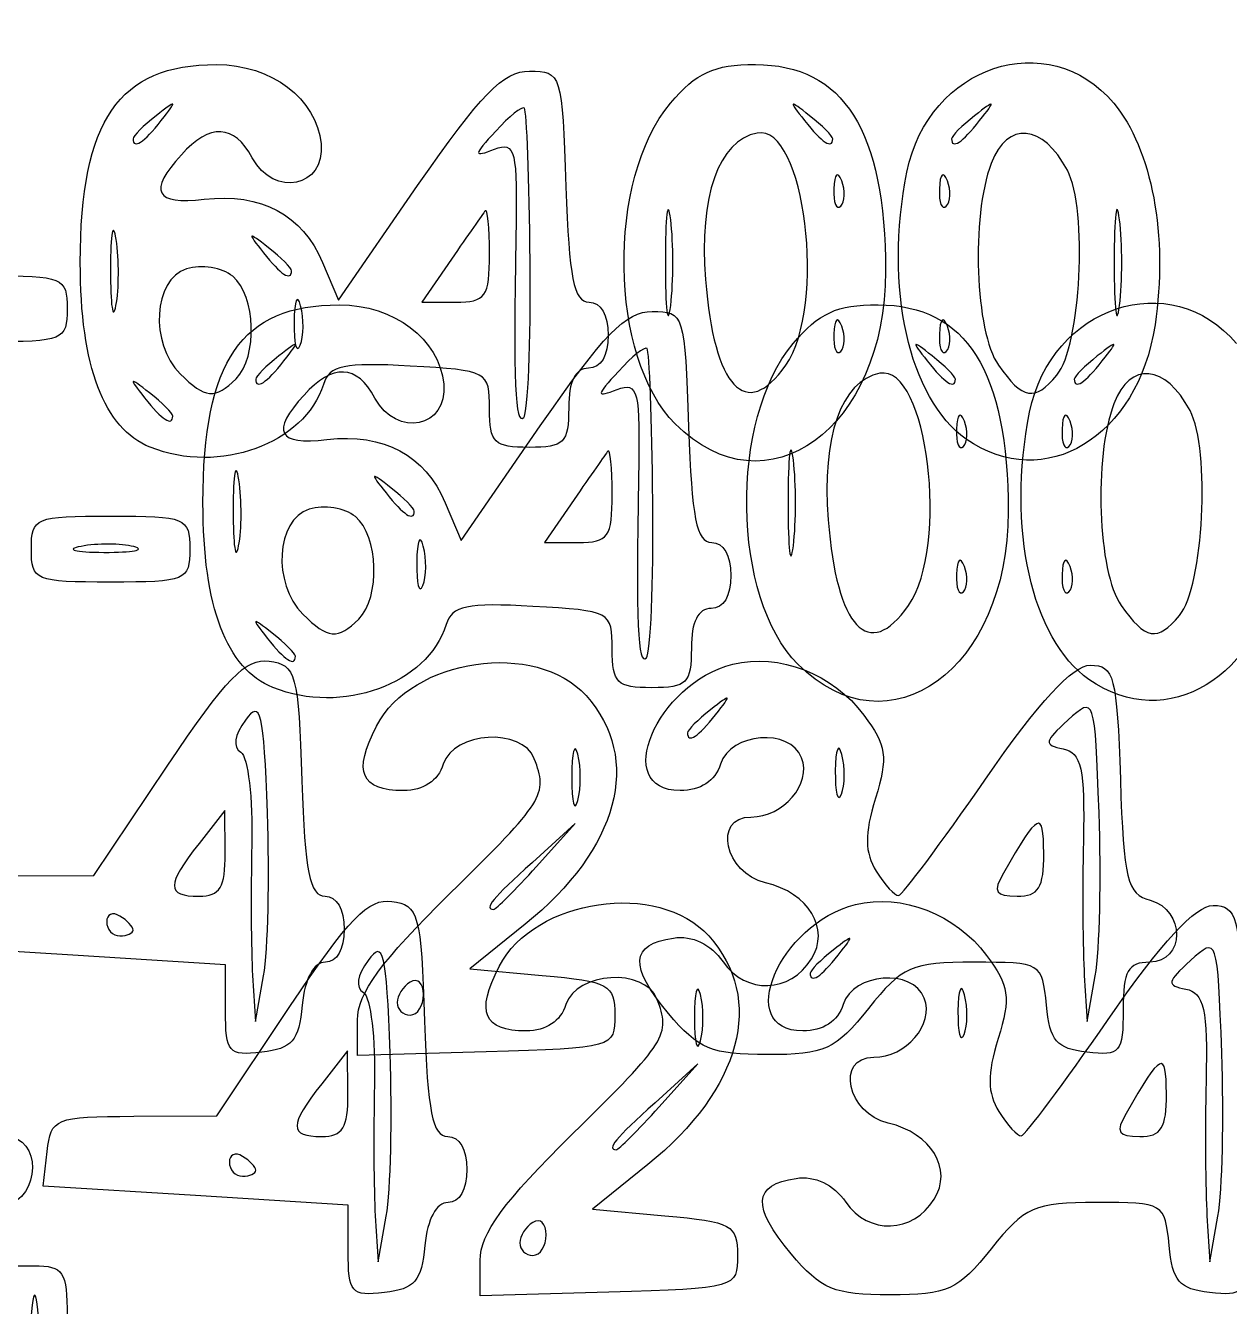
# Model space of a CAD drawing. Extents: x 0.12 to 3.39, y 0.54 to 2.4.
# Drawn here: x 2.5789 to 2.8828, y 1.4218 to 1.7452 of the extents above; entities that cross this region are included whole.
import ezdxf

# ---------------------------------------------------------------- set-up
doc = ezdxf.new("R2010")
doc.units = 0
doc.layers.get('0').update_dxf_attribs({"linetype": 'CONTINUOUS'})

msp = doc.modelspace()

# ---------------------------------------------------------------- linework, layer by layer
at = {"color": 7}
for p, q in [((2.613102, 1.721198), (2.613102, 1.721198)), ((2.819769, 1.721198), (2.819769, 1.721198)), ((2.782677, 1.716623), (2.782677, 1.716623)), ((2.657852, 1.675895), (2.677848, 1.704797)), ((2.784954, 1.70599), (2.784954, 1.70599)), ((2.811621, 1.70599), (2.81162, 1.70599)), ((2.741755, 1.696198), (2.741755, 1.696198)), ((2.855088, 1.696198), (2.855088, 1.696198)), ((2.601734, 1.691152), (2.601735, 1.691152)), ((2.653869, 1.685368), (2.657852, 1.675895)), ((2.686371, 1.686198), (2.67889, 1.675365)), ((2.696011, 1.687587), (2.69601, 1.687587)), ((2.706259, 1.685721), (2.706259, 1.685721)), ((2.64601, 1.68329), (2.64601, 1.68329)), ((2.67889, 1.675365), (2.68745, 1.675365)), ((2.64832, 1.674468), (2.64832, 1.674468)), ((2.784954, 1.669323), (2.784954, 1.669323)), ((2.811621, 1.669323), (2.81162, 1.669323)), ((2.644078, 1.660518), (2.644078, 1.660518)), ((2.770821, 1.65944), (2.770821, 1.65944)), ((2.850745, 1.660518), (2.850745, 1.660518)), ((2.63201, 1.656031), (2.63201, 1.656031)), ((2.813653, 1.655943), (2.813653, 1.655943)), ((2.83924, 1.656907), (2.83924, 1.656907)), ((2.61601, 1.646623), (2.61601, 1.646623)), ((2.688828, 1.615215), (2.708824, 1.644117)), ((2.742911, 1.644618), (2.742911, 1.644618)), ((2.81593, 1.64531), (2.81593, 1.64531)), ((2.842597, 1.64531), (2.842597, 1.64531)), ((2.8164, 1.6408), (2.8164, 1.6408)), ((2.610351, 1.638738), (2.610351, 1.638737)), ((2.772731, 1.635518), (2.772731, 1.635518)), ((2.63271, 1.630472), (2.632712, 1.630472)), ((2.726987, 1.626907), (2.726986, 1.626907)), ((2.684845, 1.624688), (2.688828, 1.615215)), ((2.717347, 1.625518), (2.709866, 1.614685)), ((2.737236, 1.625041), (2.737236, 1.625041)), ((2.676986, 1.62261), (2.676986, 1.62261)), ((2.679296, 1.613788), (2.679296, 1.613788)), ((2.709866, 1.614685), (2.718427, 1.614685)), ((2.58032, 1.613018), (2.58032, 1.613018)), ((2.606192, 1.613641), (2.606192, 1.613641)), ((2.81593, 1.608643), (2.81593, 1.608643)), ((2.842597, 1.608643), (2.842597, 1.608643)), ((2.801797, 1.59876), (2.801797, 1.59876)), ((2.662986, 1.595351), (2.662986, 1.595351)), ((2.870216, 1.596227), (2.870216, 1.596227)), ((2.646986, 1.585943), (2.646986, 1.585943)), ((2.773887, 1.583938), (2.773887, 1.583938)), ((2.847376, 1.58012), (2.847376, 1.58012)), ((2.641327, 1.578058), (2.641327, 1.578057)), ((2.753102, 1.571198), (2.753102, 1.571198)), ((2.718308, 1.561198), (2.718308, 1.561198)), ((2.784986, 1.561134), (2.784986, 1.561134)), ((2.59614, 1.530618), (2.614605, 1.558197)), ((2.629191, 1.547031), (2.622673, 1.538698)), ((2.629269, 1.536198), (2.629191, 1.547031)), ((2.639931, 1.546427), (2.639932, 1.546427)), ((2.849932, 1.546419), (2.849932, 1.546419)), ((2.717676, 1.543698), (2.706843, 1.533907)), ((2.707886, 1.532864), (2.717676, 1.543698)), ((2.629265, 1.536198), (2.629269, 1.536198)), ((2.835959, 1.536198), (2.835959, 1.536198)), ((2.575242, 1.530491), (2.59614, 1.530618)), ((2.707886, 1.532864), (2.707886, 1.532864)), ((2.60601, 1.516834), (2.60601, 1.516834)), ((2.70499, 1.518273), (2.69101, 1.507031)), ((2.590828, 1.510446), (2.552313, 1.512853)), ((2.629343, 1.50804), (2.590828, 1.510446)), ((2.784078, 1.510518), (2.784078, 1.510518)), ((2.629343, 1.496481), (2.629343, 1.50804)), ((2.636186, 1.505364), (2.636887, 1.493698)), ((2.636887, 1.493698), (2.638948, 1.50529)), ((2.69101, 1.507031), (2.709343, 1.505364)), ((2.846196, 1.505364), (2.846888, 1.493698)), ((2.846888, 1.493698), (2.848949, 1.50529)), ((2.627116, 1.469938), (2.645581, 1.497517)), ((2.679343, 1.500561), (2.679343, 1.500561)), ((2.749284, 1.500518), (2.749284, 1.500518)), ((2.815962, 1.500454), (2.815963, 1.500454)), ((2.629344, 1.496481), (2.629343, 1.496481)), ((2.741168, 1.495783), (2.741168, 1.495784)), ((2.662676, 1.494102), (2.662676, 1.494103)), ((2.662676, 1.485122), (2.662676, 1.494102)), ((2.660167, 1.486351), (2.653649, 1.478018)), ((2.660245, 1.475518), (2.660167, 1.486351)), ((2.695176, 1.486077), (2.662676, 1.485122)), ((2.670907, 1.485747), (2.670908, 1.485747)), ((2.880909, 1.485739), (2.880909, 1.485739)), ((2.748653, 1.483018), (2.737819, 1.473227)), ((2.738862, 1.472184), (2.748653, 1.483018)), ((2.660242, 1.475518), (2.660245, 1.475518)), ((2.866935, 1.475518), (2.866935, 1.475518)), ((2.738862, 1.472184), (2.738862, 1.472184)), ((2.606218, 1.469811), (2.627116, 1.469938)), ((2.583289, 1.452173), (2.584305, 1.460929)), ((2.636986, 1.456154), (2.636986, 1.456154)), ((2.735967, 1.457593), (2.721986, 1.446351)), ((2.621804, 1.449766), (2.583289, 1.452173)), ((2.660319, 1.44736), (2.621804, 1.449766)), ((2.660319, 1.435801), (2.660319, 1.44736)), ((2.721986, 1.446351), (2.740319, 1.444684)), ((2.667162, 1.444684), (2.667863, 1.433018)), ((2.667863, 1.433018), (2.669924, 1.44461)), ((2.877172, 1.444684), (2.877864, 1.433018)), ((2.877864, 1.433018), (2.879925, 1.44461)), ((2.710319, 1.439881), (2.710319, 1.439881)), ((2.66032, 1.435801), (2.660319, 1.435801)), ((2.693653, 1.433422), (2.693653, 1.433423)), ((2.693653, 1.424442), (2.693653, 1.433422)), ((2.772144, 1.435103), (2.772144, 1.435104)), ((2.572677, 1.432027), (2.58101, 1.432027)), ((2.726153, 1.425397), (2.693653, 1.424442))]:
    msp.add_line(p, q, dxfattribs=at)
for points in [[(2.801417, 1.708234), (2.806791, 1.735104), (2.837143, 1.745199), (2.853633, 1.725601)], [(2.592677, 1.685365), (2.592677, 1.721296), (2.602359, 1.735365), (2.627088, 1.735365)], [(2.627088, 1.735365), (2.640937, 1.735365), (2.652304, 1.726756), (2.653482, 1.715375)], [(2.677848, 1.704797), (2.693859, 1.727939), (2.699487, 1.733698), (2.706093, 1.733698)], [(2.706093, 1.733698), (2.714169, 1.733698), (2.714364, 1.733083), (2.715306, 1.704532)], [(2.74172, 1.725601), (2.748257, 1.733369), (2.752633, 1.735365), (2.763132, 1.735365)], [(2.763132, 1.735365), (2.785435, 1.735365), (2.79601, 1.718577), (2.79601, 1.683174)], [(2.613102, 1.721198), (2.617248, 1.726485), (2.61713, 1.726603), (2.611843, 1.722457)], [(2.704825, 1.724327), (2.704232, 1.724921), (2.700965, 1.722332), (2.697565, 1.718575)], [(2.706259, 1.685721), (2.706064, 1.706361), (2.705418, 1.723734), (2.704825, 1.724327)], [(2.742911, 1.644618), (2.726199, 1.661329), (2.725537, 1.706368), (2.74172, 1.725601)], [(2.776843, 1.722457), (2.771556, 1.726603), (2.771439, 1.726485), (2.775585, 1.721198)], [(2.819769, 1.721198), (2.823915, 1.726485), (2.823797, 1.726603), (2.81851, 1.722457)], [(2.853633, 1.725601), (2.863274, 1.714144), (2.867406, 1.69195), (2.864057, 1.669618)], [(2.611843, 1.722457), (2.608635, 1.71994), (2.60601, 1.717315), (2.60601, 1.716623)], [(2.60601, 1.716623), (2.60601, 1.71388), (2.608747, 1.715645), (2.613102, 1.721198)], [(2.636118, 1.711829), (2.631574, 1.72032), (2.625418, 1.720585), (2.618193, 1.712602)], [(2.775585, 1.721198), (2.779939, 1.715646), (2.782677, 1.71388), (2.782677, 1.716623)], [(2.782677, 1.716623), (2.782677, 1.717315), (2.780052, 1.71994), (2.776843, 1.722457)], [(2.81851, 1.722457), (2.815302, 1.71994), (2.812677, 1.717315), (2.812677, 1.716623)], [(2.812677, 1.716623), (2.812677, 1.71388), (2.815414, 1.715645), (2.819769, 1.721198)], [(2.841925, 1.708668), (2.835693, 1.720388), (2.82679, 1.721184), (2.822686, 1.71039)], [(2.697565, 1.718575), (2.691881, 1.712294), (2.691857, 1.711926), (2.697261, 1.714)], [(2.763584, 1.718078), (2.753848, 1.716203), (2.748876, 1.702097), (2.75054, 1.681073)], [(2.770821, 1.65944), (2.781274, 1.674363), (2.775593, 1.72039), (2.763584, 1.718078)], [(2.653482, 1.715375), (2.654624, 1.704345), (2.641552, 1.701675), (2.636118, 1.711829)], [(2.697261, 1.714), (2.702572, 1.716038), (2.703092, 1.713884), (2.702663, 1.691643)], [(2.618193, 1.712602), (2.609785, 1.703312), (2.611534, 1.699903), (2.623964, 1.701355)], [(2.784954, 1.70599), (2.783889, 1.708649), (2.7831, 1.707859), (2.78294, 1.703976)], [(2.8164, 1.6408), (2.801844, 1.650995), (2.795595, 1.679122), (2.801417, 1.708234)], [(2.81162, 1.70599), (2.810556, 1.708649), (2.809766, 1.707859), (2.809607, 1.703976)], [(2.822686, 1.71039), (2.817558, 1.696901), (2.818609, 1.667897), (2.824532, 1.65944)], [(2.83924, 1.656907), (2.845365, 1.664287), (2.847156, 1.698829), (2.841925, 1.708668)], [(2.715306, 1.704532), (2.716063, 1.681613), (2.717313, 1.675365), (2.72114, 1.675365)], [(2.784691, 1.699601), (2.785798, 1.700709), (2.785917, 1.703583), (2.784954, 1.70599)], [(2.811357, 1.699601), (2.812465, 1.700709), (2.812583, 1.703583), (2.811621, 1.70599)], [(2.623964, 1.701355), (2.638313, 1.70303), (2.648799, 1.697424), (2.653869, 1.685368)], [(2.741755, 1.696198), (2.741015, 1.702156), (2.74041, 1.697281), (2.74041, 1.685365)], [(2.78294, 1.703976), (2.782795, 1.700462), (2.783583, 1.698493), (2.784691, 1.699601)], [(2.809607, 1.703976), (2.809462, 1.700462), (2.81025, 1.698493), (2.811357, 1.699601)], [(2.855088, 1.696198), (2.854348, 1.702156), (2.853744, 1.697281), (2.853744, 1.685365)], [(2.694931, 1.69842), (2.694338, 1.697657), (2.690485, 1.692156), (2.686371, 1.686198)], [(2.69601, 1.687587), (2.69601, 1.694309), (2.695524, 1.699184), (2.694931, 1.69842)], [(2.601735, 1.691152), (2.600969, 1.696219), (2.600322, 1.692865), (2.600297, 1.683698)], [(2.741755, 1.674531), (2.742495, 1.68049), (2.742495, 1.69024), (2.741755, 1.696198)], [(2.855088, 1.674531), (2.855827, 1.68049), (2.855827, 1.69024), (2.855088, 1.696198)], [(2.640177, 1.689123), (2.63489, 1.693269), (2.634772, 1.693152), (2.638918, 1.687865)], [(2.702663, 1.691643), (2.701961, 1.655225), (2.70245, 1.644027), (2.704646, 1.646223)], [(2.60169, 1.674486), (2.602481, 1.678585), (2.602502, 1.686085), (2.601734, 1.691152)], [(2.64601, 1.68329), (2.64601, 1.683982), (2.643385, 1.686607), (2.640177, 1.689123)], [(2.610351, 1.638737), (2.598595, 1.643472), (2.592677, 1.659084), (2.592677, 1.685365)], [(2.63117, 1.681899), (2.628508, 1.684108), (2.623258, 1.68494), (2.619503, 1.683749)], [(2.638918, 1.687865), (2.643273, 1.682312), (2.64601, 1.680546), (2.64601, 1.68329)], [(2.68745, 1.675365), (2.695085, 1.675365), (2.696011, 1.676686), (2.696011, 1.687587)], [(2.704646, 1.646223), (2.705729, 1.647306), (2.706455, 1.66508), (2.706259, 1.685721)], [(2.74041, 1.685365), (2.74041, 1.673448), (2.741015, 1.668573), (2.741755, 1.674531)], [(2.853744, 1.685365), (2.853744, 1.673448), (2.854349, 1.668573), (2.855088, 1.674531)], [(2.569343, 1.682031), (2.588454, 1.682031), (2.589343, 1.681661), (2.589343, 1.673698)], [(2.600297, 1.683698), (2.600275, 1.674531), (2.600899, 1.670386), (2.60169, 1.674486)], [(2.619503, 1.683749), (2.611113, 1.681086), (2.61015, 1.665034), (2.617915, 1.657269)], [(2.63201, 1.656031), (2.637533, 1.661554), (2.63703, 1.677035), (2.63117, 1.681899)], [(2.79601, 1.683174), (2.79601, 1.643459), (2.765919, 1.62161), (2.742911, 1.644618)], [(2.832393, 1.647554), (2.837767, 1.674424), (2.868119, 1.684519), (2.884609, 1.664921)], [(2.75054, 1.681073), (2.752705, 1.653722), (2.760782, 1.645107), (2.770821, 1.65944)], [(2.64832, 1.674468), (2.647474, 1.677711), (2.646728, 1.675865), (2.64666, 1.670365)], [(2.72114, 1.675365), (2.724112, 1.675365), (2.72601, 1.672118), (2.72601, 1.667032)], [(2.589343, 1.673698), (2.589343, 1.665735), (2.588454, 1.665365), (2.569343, 1.665365)], [(2.623653, 1.624685), (2.623653, 1.660616), (2.633335, 1.674685), (2.658064, 1.674685)], [(2.648197, 1.664468), (2.64911, 1.666725), (2.649165, 1.671225), (2.64832, 1.674468)], [(2.658064, 1.674685), (2.671913, 1.674685), (2.68328, 1.666076), (2.684458, 1.654695)], [(2.708824, 1.644117), (2.724835, 1.667259), (2.730464, 1.673018), (2.73707, 1.673018)], [(2.73707, 1.673018), (2.745145, 1.673018), (2.74534, 1.672403), (2.746283, 1.643852)], [(2.772696, 1.664921), (2.779233, 1.672689), (2.783609, 1.674685), (2.794108, 1.674685)], [(2.794108, 1.674685), (2.816411, 1.674685), (2.826986, 1.657897), (2.826986, 1.622494)], [(2.64666, 1.670365), (2.646593, 1.664865), (2.647283, 1.662211), (2.648197, 1.664468)], [(2.784954, 1.669323), (2.783889, 1.671982), (2.7831, 1.671192), (2.78294, 1.667309)], [(2.784691, 1.662934), (2.785798, 1.664042), (2.785917, 1.666917), (2.784954, 1.669323)], [(2.81162, 1.669323), (2.810556, 1.671982), (2.809766, 1.671192), (2.809607, 1.667309)], [(2.811357, 1.662934), (2.812465, 1.664042), (2.812583, 1.666917), (2.811621, 1.669323)], [(2.864057, 1.669618), (2.859811, 1.641301), (2.836129, 1.626981), (2.8164, 1.6408)], [(2.644078, 1.660518), (2.648224, 1.665805), (2.648106, 1.665923), (2.64282, 1.661777)], [(2.72601, 1.667032), (2.72601, 1.661846), (2.724121, 1.658698), (2.72101, 1.658698)], [(2.78294, 1.667309), (2.782795, 1.663795), (2.783583, 1.661826), (2.784691, 1.662934)], [(2.80782, 1.661777), (2.802533, 1.665923), (2.802415, 1.665805), (2.806561, 1.660518)], [(2.809607, 1.667309), (2.809462, 1.663795), (2.81025, 1.661826), (2.811357, 1.662934)], [(2.850745, 1.660518), (2.854891, 1.665805), (2.854773, 1.665923), (2.849486, 1.661777)], [(2.735801, 1.663647), (2.735208, 1.664241), (2.731941, 1.661652), (2.728542, 1.657895)], [(2.737236, 1.625041), (2.73704, 1.645681), (2.736395, 1.663054), (2.735801, 1.663647)], [(2.773887, 1.583938), (2.757176, 1.600649), (2.756513, 1.645688), (2.772696, 1.664921)], [(2.64282, 1.661777), (2.639611, 1.65926), (2.636986, 1.656635), (2.636986, 1.655943)], [(2.636986, 1.655943), (2.636986, 1.6532), (2.639724, 1.654965), (2.644078, 1.660518)], [(2.667095, 1.651149), (2.662551, 1.65964), (2.656394, 1.659905), (2.64917, 1.651922)], [(2.675964, 1.659235), (2.659296, 1.660174), (2.655611, 1.659397), (2.6541, 1.654619)], [(2.69601, 1.648402), (2.69601, 1.657918), (2.695621, 1.658128), (2.675964, 1.659235)], [(2.801797, 1.59876), (2.81225, 1.613683), (2.80657, 1.65971), (2.79456, 1.657398)], [(2.806561, 1.660518), (2.810916, 1.654966), (2.813653, 1.6532), (2.813653, 1.655943)], [(2.813653, 1.655943), (2.813653, 1.656635), (2.811028, 1.65926), (2.80782, 1.661777)], [(2.824532, 1.65944), (2.830606, 1.650769), (2.833703, 1.650235), (2.83924, 1.656907)], [(2.849486, 1.661777), (2.846278, 1.65926), (2.843653, 1.656635), (2.843653, 1.655943)], [(2.843653, 1.655943), (2.843653, 1.6532), (2.84639, 1.654965), (2.850745, 1.660518)], [(2.872901, 1.647988), (2.86667, 1.659708), (2.857767, 1.660504), (2.853663, 1.64971)], [(2.610177, 1.652457), (2.60489, 1.656603), (2.604772, 1.656485), (2.608918, 1.651198)], [(2.617915, 1.657269), (2.624202, 1.650983), (2.626739, 1.65076), (2.63201, 1.656031)], [(2.72101, 1.658698), (2.717677, 1.658698), (2.71601, 1.655365), (2.71601, 1.648698)], [(2.728542, 1.657895), (2.722858, 1.651614), (2.722833, 1.651246), (2.728237, 1.65332)], [(2.79456, 1.657398), (2.784825, 1.655523), (2.779853, 1.641417), (2.781516, 1.620393)], [(2.6541, 1.654619), (2.649342, 1.639572), (2.627745, 1.631733), (2.610351, 1.638738)], [(2.684458, 1.654695), (2.6856, 1.643665), (2.672529, 1.640995), (2.667095, 1.651149)], [(2.728237, 1.65332), (2.733548, 1.655358), (2.734069, 1.653204), (2.73364, 1.630963)], [(2.608918, 1.651198), (2.613273, 1.645645), (2.61601, 1.64388), (2.61601, 1.646623)], [(2.61601, 1.646623), (2.61601, 1.647315), (2.613385, 1.64994), (2.610177, 1.652457)], [(2.64917, 1.651922), (2.640762, 1.642632), (2.64251, 1.639223), (2.65494, 1.640675)], [(2.853663, 1.64971), (2.848534, 1.636221), (2.849585, 1.607217), (2.855509, 1.59876)], [(2.70601, 1.638698), (2.697189, 1.638698), (2.69601, 1.639842), (2.69601, 1.648402)], [(2.71601, 1.648698), (2.71601, 1.639809), (2.714899, 1.638698), (2.70601, 1.638698)], [(2.81593, 1.64531), (2.814866, 1.647969), (2.814076, 1.647179), (2.813916, 1.643296)], [(2.847376, 1.58012), (2.83282, 1.590315), (2.826571, 1.618442), (2.832393, 1.647554)], [(2.842597, 1.64531), (2.841532, 1.647969), (2.840743, 1.647179), (2.840583, 1.643296)], [(2.870216, 1.596227), (2.876341, 1.603607), (2.878133, 1.638149), (2.872901, 1.647988)], [(2.746283, 1.643852), (2.747039, 1.620933), (2.748289, 1.614685), (2.752116, 1.614685)], [(2.813916, 1.643296), (2.813772, 1.639782), (2.814559, 1.637813), (2.815667, 1.638921)], [(2.815667, 1.638921), (2.816775, 1.640029), (2.816893, 1.642903), (2.81593, 1.64531)], [(2.840583, 1.643296), (2.840438, 1.639782), (2.841226, 1.637813), (2.842333, 1.638921)], [(2.842333, 1.638921), (2.843441, 1.640029), (2.84356, 1.642903), (2.842597, 1.64531)], [(2.65494, 1.640675), (2.66929, 1.64235), (2.679776, 1.636744), (2.684845, 1.624688)], [(2.772731, 1.635518), (2.771991, 1.641476), (2.771386, 1.636601), (2.771386, 1.624685)], [(2.725907, 1.63774), (2.725314, 1.636977), (2.721462, 1.631476), (2.717347, 1.625518)], [(2.726986, 1.626907), (2.726986, 1.633629), (2.726501, 1.638504), (2.725907, 1.63774)], [(2.632712, 1.630472), (2.631945, 1.635539), (2.631298, 1.632185), (2.631273, 1.623018)], [(2.772731, 1.613851), (2.773471, 1.61981), (2.773471, 1.62956), (2.772731, 1.635518)], [(2.632666, 1.613806), (2.633457, 1.617905), (2.633478, 1.625405), (2.63271, 1.630472)], [(2.671153, 1.628443), (2.665866, 1.632589), (2.665748, 1.632472), (2.669894, 1.627185)], [(2.73364, 1.630963), (2.732937, 1.594545), (2.733426, 1.583347), (2.735622, 1.585543)], [(2.669894, 1.627185), (2.674249, 1.621632), (2.676986, 1.619866), (2.676986, 1.62261)], [(2.676986, 1.62261), (2.676986, 1.623302), (2.674361, 1.625927), (2.671153, 1.628443)], [(2.718427, 1.614685), (2.726062, 1.614685), (2.726987, 1.616006), (2.726987, 1.626907)], [(2.641327, 1.578057), (2.629571, 1.582792), (2.623653, 1.598404), (2.623653, 1.624685)], [(2.662146, 1.621219), (2.659484, 1.623428), (2.654234, 1.62426), (2.65048, 1.623069)], [(2.735622, 1.585543), (2.736706, 1.586626), (2.737432, 1.6044), (2.737236, 1.625041)], [(2.771386, 1.624685), (2.771386, 1.612768), (2.771991, 1.607893), (2.772731, 1.613851)], [(2.58032, 1.613018), (2.58032, 1.620981), (2.581208, 1.621351), (2.60032, 1.621351)], [(2.60032, 1.621351), (2.619431, 1.621351), (2.62032, 1.620981), (2.62032, 1.613018)], [(2.631273, 1.623018), (2.631251, 1.613851), (2.631875, 1.609706), (2.632666, 1.613806)], [(2.65048, 1.623069), (2.642089, 1.620406), (2.641127, 1.604354), (2.648891, 1.596589)], [(2.662986, 1.595351), (2.668509, 1.600874), (2.668007, 1.616355), (2.662146, 1.621219)], [(2.826986, 1.622494), (2.826986, 1.582779), (2.796895, 1.56093), (2.773887, 1.583938)], [(2.781516, 1.620393), (2.783681, 1.593042), (2.791758, 1.584427), (2.801797, 1.59876)], [(2.679296, 1.613788), (2.678451, 1.617031), (2.677704, 1.615185), (2.677636, 1.609685)], [(2.606192, 1.613641), (2.603005, 1.614476), (2.597005, 1.614506), (2.592858, 1.613708)], [(2.679173, 1.603788), (2.680086, 1.606045), (2.680142, 1.610545), (2.679296, 1.613788)], [(2.752116, 1.614685), (2.755089, 1.614685), (2.756986, 1.611438), (2.756986, 1.606352)], [(2.60032, 1.604685), (2.581208, 1.604685), (2.58032, 1.605055), (2.58032, 1.613018)], [(2.592858, 1.613708), (2.588712, 1.612911), (2.59132, 1.612228), (2.598653, 1.612191)], [(2.598653, 1.612191), (2.605986, 1.612158), (2.609379, 1.612807), (2.606192, 1.613641)], [(2.62032, 1.613018), (2.62032, 1.605055), (2.619431, 1.604685), (2.60032, 1.604685)], [(2.81593, 1.608643), (2.814866, 1.611302), (2.814076, 1.610512), (2.813916, 1.606629)], [(2.842597, 1.608643), (2.841532, 1.611302), (2.840743, 1.610512), (2.840583, 1.606629)], [(2.677636, 1.609685), (2.677569, 1.604185), (2.678259, 1.601531), (2.679173, 1.603788)], [(2.815667, 1.602254), (2.816775, 1.603362), (2.816893, 1.606237), (2.81593, 1.608643)], [(2.842333, 1.602254), (2.843441, 1.603362), (2.84356, 1.606237), (2.842597, 1.608643)], [(2.895033, 1.608938), (2.890787, 1.580621), (2.867105, 1.566301), (2.847376, 1.58012)], [(2.756986, 1.606352), (2.756986, 1.601166), (2.755097, 1.598018), (2.751986, 1.598018)], [(2.813916, 1.606629), (2.813772, 1.603115), (2.814559, 1.601146), (2.815667, 1.602254)], [(2.840583, 1.606629), (2.840438, 1.603115), (2.841226, 1.601146), (2.842333, 1.602254)], [(2.70694, 1.598555), (2.690272, 1.599494), (2.686587, 1.598717), (2.685076, 1.593939)], [(2.726986, 1.587722), (2.726986, 1.597238), (2.726597, 1.597448), (2.70694, 1.598555)], [(2.751986, 1.598018), (2.748653, 1.598018), (2.746986, 1.594685), (2.746986, 1.588018)], [(2.855509, 1.59876), (2.861582, 1.590089), (2.864679, 1.589555), (2.870216, 1.596227)], [(2.641153, 1.591777), (2.635866, 1.595923), (2.635748, 1.595805), (2.639894, 1.590518)], [(2.648891, 1.596589), (2.655178, 1.590303), (2.657715, 1.59008), (2.662986, 1.595351)], [(2.646986, 1.585943), (2.646986, 1.586635), (2.644361, 1.58926), (2.641153, 1.591777)], [(2.685076, 1.593939), (2.680318, 1.578892), (2.658721, 1.571053), (2.641327, 1.578058)], [(2.639894, 1.590518), (2.644249, 1.584965), (2.646986, 1.5832), (2.646986, 1.585943)], [(2.667482, 1.568322), (2.676383, 1.585535), (2.70772, 1.590086), (2.720404, 1.576009)], [(2.746986, 1.588018), (2.746986, 1.579129), (2.745875, 1.578018), (2.736986, 1.578018)], [(2.614605, 1.558197), (2.629496, 1.580439), (2.634483, 1.585575), (2.640373, 1.584737)], [(2.640373, 1.584737), (2.647166, 1.58377), (2.647744, 1.581659), (2.64864, 1.554531)], [(2.736986, 1.578018), (2.728165, 1.578018), (2.726986, 1.579162), (2.726986, 1.587722)], [(2.757449, 1.583938), (2.769043, 1.586848), (2.782762, 1.581517), (2.79056, 1.571074)], [(2.744119, 1.55203), (2.726729, 1.55203), (2.738022, 1.579062), (2.757449, 1.583938)], [(2.821088, 1.554699), (2.834859, 1.574587), (2.843236, 1.583697), (2.847755, 1.583697)], [(2.847755, 1.583697), (2.853735, 1.583697), (2.854431, 1.581037), (2.855301, 1.554887)], [(2.639932, 1.546427), (2.638995, 1.572101), (2.638269, 1.575169), (2.634383, 1.569855)], [(2.720404, 1.576009), (2.734714, 1.560128), (2.728609, 1.537264), (2.70499, 1.518273)], [(2.753102, 1.571198), (2.757248, 1.576484), (2.75713, 1.576602), (2.751843, 1.572456)], [(2.849932, 1.546419), (2.848857, 1.575892), (2.84884, 1.575942), (2.842064, 1.569827)], [(2.751843, 1.572456), (2.748635, 1.56994), (2.74601, 1.567315), (2.74601, 1.566623)], [(2.634383, 1.569855), (2.631588, 1.566032), (2.631147, 1.562976), (2.633208, 1.561702)], [(2.74601, 1.566623), (2.74601, 1.563879), (2.748747, 1.565645), (2.753102, 1.571198)], [(2.79056, 1.571074), (2.796284, 1.563406), (2.796678, 1.560562), (2.793462, 1.550085)], [(2.842064, 1.569827), (2.836062, 1.564409), (2.835922, 1.563568), (2.840856, 1.562579)], [(2.674315, 1.552031), (2.66346, 1.552031), (2.661489, 1.556731), (2.667482, 1.568322)], [(2.70732, 1.560092), (2.704278, 1.568019), (2.686968, 1.566968), (2.684343, 1.558698)], [(2.774821, 1.560321), (2.771918, 1.567885), (2.756881, 1.566692), (2.754343, 1.558697)], [(2.718308, 1.561198), (2.717469, 1.564406), (2.716783, 1.561781), (2.716783, 1.555364)], [(2.784986, 1.561134), (2.784141, 1.564377), (2.783394, 1.562531), (2.783326, 1.557031)], [(2.840856, 1.562579), (2.845465, 1.561654), (2.846357, 1.557587), (2.845971, 1.539245)], [(2.633208, 1.561702), (2.635021, 1.560582), (2.636275, 1.550072), (2.635994, 1.538348)], [(2.68601, 1.526048), (2.709901, 1.549564), (2.710805, 1.551008), (2.70732, 1.560092)], [(2.718308, 1.549531), (2.719146, 1.552739), (2.719146, 1.557989), (2.718308, 1.561198)], [(2.762036, 1.545364), (2.770232, 1.545364), (2.77736, 1.553704), (2.774821, 1.560321)], [(2.784863, 1.551134), (2.785776, 1.553391), (2.785832, 1.557891), (2.784986, 1.561134)], [(2.684343, 1.558698), (2.68301, 1.554498), (2.6793, 1.552031), (2.674315, 1.552031)], [(2.754343, 1.558697), (2.752991, 1.554437), (2.7493, 1.55203), (2.744119, 1.55203)], [(2.783326, 1.557031), (2.78326, 1.551531), (2.78395, 1.548877), (2.784863, 1.551134)], [(2.64864, 1.554531), (2.649397, 1.531612), (2.650646, 1.525364), (2.654473, 1.525364)], [(2.716783, 1.555364), (2.716783, 1.548948), (2.717469, 1.546323), (2.718308, 1.549531)], [(2.799311, 1.525532), (2.800246, 1.525621), (2.810045, 1.53875), (2.821088, 1.554699)], [(2.855301, 1.554887), (2.856145, 1.529501), (2.857036, 1.525873), (2.862801, 1.524365)], [(2.793462, 1.550085), (2.790669, 1.540983), (2.790722, 1.536398), (2.793678, 1.531665)], [(2.638948, 1.50529), (2.640082, 1.511666), (2.640524, 1.530178), (2.639931, 1.546427)], [(2.835959, 1.536198), (2.835903, 1.547301), (2.834643, 1.54668), (2.825781, 1.531198)], [(2.848949, 1.50529), (2.850083, 1.511666), (2.850525, 1.530174), (2.849932, 1.546419)], [(2.765694, 1.528758), (2.755405, 1.531169), (2.752278, 1.545364), (2.762036, 1.545364)], [(2.622673, 1.538698), (2.61438, 1.528095), (2.61438, 1.525364), (2.622673, 1.525364)], [(2.622673, 1.525364), (2.627987, 1.525364), (2.629324, 1.527562), (2.629265, 1.536198)], [(2.635994, 1.538348), (2.635714, 1.526624), (2.6358, 1.511781), (2.636186, 1.505364)], [(2.829226, 1.525364), (2.834668, 1.525364), (2.836, 1.527507), (2.835959, 1.536198)], [(2.845971, 1.539245), (2.845715, 1.527027), (2.845816, 1.511781), (2.846196, 1.505364)], [(2.706843, 1.533907), (2.696745, 1.524781), (2.694478, 1.522031), (2.697053, 1.522031)], [(2.697053, 1.522031), (2.697626, 1.522031), (2.702502, 1.526906), (2.707886, 1.532864)], [(2.793678, 1.531665), (2.795842, 1.528199), (2.798377, 1.525439), (2.799311, 1.525532)], [(2.825781, 1.531198), (2.823069, 1.526459), (2.823715, 1.525364), (2.829226, 1.525364)], [(2.698458, 1.507642), (2.70736, 1.524855), (2.738696, 1.529406), (2.751381, 1.515329)], [(2.777319, 1.50953), (2.782089, 1.517139), (2.776611, 1.526199), (2.765694, 1.528758)], [(2.645581, 1.497517), (2.660472, 1.519759), (2.665459, 1.524895), (2.671349, 1.524057)], [(2.654473, 1.525364), (2.657446, 1.525364), (2.659344, 1.522117), (2.659344, 1.517031)], [(2.662676, 1.494103), (2.662676, 1.500811), (2.668579, 1.508892), (2.68601, 1.526048)], [(2.671349, 1.524057), (2.678143, 1.52309), (2.67872, 1.520979), (2.679616, 1.493851)], [(2.775095, 1.49135), (2.757705, 1.49135), (2.768998, 1.518382), (2.788425, 1.523258)], [(2.788425, 1.523258), (2.800019, 1.526168), (2.813739, 1.520837), (2.821536, 1.510394)], [(2.862801, 1.524365), (2.871777, 1.522018), (2.871671, 1.508697), (2.862676, 1.508697)], [(2.602676, 1.520364), (2.600843, 1.521497), (2.599343, 1.520835), (2.599343, 1.518894)], [(2.60601, 1.516834), (2.60601, 1.517643), (2.60451, 1.519231), (2.602676, 1.520364)], [(2.852064, 1.494019), (2.865835, 1.513907), (2.874212, 1.523017), (2.878731, 1.523017)], [(2.878731, 1.523017), (2.884711, 1.523017), (2.885407, 1.520357), (2.886277, 1.494207)], [(2.599343, 1.518894), (2.599343, 1.516953), (2.600843, 1.515364), (2.602676, 1.515364)], [(2.602676, 1.515364), (2.60451, 1.515364), (2.60601, 1.516025), (2.60601, 1.516834)], [(2.659344, 1.517031), (2.659344, 1.512009), (2.657441, 1.508697), (2.654555, 1.508697)], [(2.670908, 1.485747), (2.669972, 1.511421), (2.669245, 1.514489), (2.665359, 1.509175)], [(2.741168, 1.495784), (2.731171, 1.507665), (2.731539, 1.51321), (2.742431, 1.514806)], [(2.751381, 1.515329), (2.76569, 1.499448), (2.759586, 1.476584), (2.735967, 1.457593)], [(2.742431, 1.514806), (2.747267, 1.515513), (2.7518, 1.51334), (2.754992, 1.508783)], [(2.784078, 1.510518), (2.788224, 1.515804), (2.788106, 1.515922), (2.782819, 1.511776)], [(2.880909, 1.485739), (2.879833, 1.515212), (2.879816, 1.515262), (2.87304, 1.509147)], [(2.782819, 1.511776), (2.779611, 1.50926), (2.776986, 1.506635), (2.776986, 1.505943)], [(2.776986, 1.505943), (2.776986, 1.503199), (2.779723, 1.504965), (2.784078, 1.510518)], [(2.821536, 1.510394), (2.827261, 1.502726), (2.827654, 1.499882), (2.824439, 1.489405)], [(2.654555, 1.508697), (2.651589, 1.508697), (2.649368, 1.504575), (2.648721, 1.497864)], [(2.665359, 1.509175), (2.662564, 1.505352), (2.662123, 1.502296), (2.664184, 1.501022)], [(2.705291, 1.491351), (2.694436, 1.491351), (2.692465, 1.496051), (2.698458, 1.507642)], [(2.738296, 1.499412), (2.735254, 1.507339), (2.717944, 1.506288), (2.715319, 1.498018)], [(2.754992, 1.508783), (2.76079, 1.500505), (2.771894, 1.500877), (2.777319, 1.50953)], [(2.805797, 1.499641), (2.802894, 1.507205), (2.787857, 1.506012), (2.785319, 1.498017)], [(2.818298, 1.508697), (2.802535, 1.508697), (2.800188, 1.507667), (2.791701, 1.49703)], [(2.836632, 1.497864), (2.835601, 1.508559), (2.835367, 1.508697), (2.818298, 1.508697)], [(2.862676, 1.508697), (2.857256, 1.508697), (2.85601, 1.506475), (2.85601, 1.496809)], [(2.87304, 1.509147), (2.867038, 1.503729), (2.866898, 1.502888), (2.871832, 1.501899)], [(2.679343, 1.500561), (2.679343, 1.503419), (2.677843, 1.504831), (2.67601, 1.503698)], [(2.709343, 1.505364), (2.726232, 1.503829), (2.727676, 1.503041), (2.727676, 1.495364)], [(2.664184, 1.501022), (2.665997, 1.499902), (2.667251, 1.489392), (2.666971, 1.477668)], [(2.67601, 1.503698), (2.674176, 1.502564), (2.672676, 1.500226), (2.672676, 1.498501)], [(2.749284, 1.500518), (2.748445, 1.503726), (2.747759, 1.501101), (2.747759, 1.494684)], [(2.815963, 1.500454), (2.815117, 1.503697), (2.81437, 1.501851), (2.814303, 1.496351)], [(2.871832, 1.501899), (2.876442, 1.500974), (2.877333, 1.496907), (2.876947, 1.478565)], [(2.648721, 1.497864), (2.647851, 1.488837), (2.646148, 1.486855), (2.63851, 1.485976)], [(2.672676, 1.498501), (2.672676, 1.496776), (2.674176, 1.495364), (2.67601, 1.495364)], [(2.67601, 1.495364), (2.677843, 1.495364), (2.679343, 1.497703), (2.679343, 1.500561)], [(2.715319, 1.498018), (2.713986, 1.493818), (2.710276, 1.491351), (2.705291, 1.491351)], [(2.716986, 1.465368), (2.740877, 1.488884), (2.741782, 1.490328), (2.738296, 1.499412)], [(2.749284, 1.488851), (2.750123, 1.492059), (2.750123, 1.497309), (2.749284, 1.500518)], [(2.785319, 1.498017), (2.783967, 1.493757), (2.780276, 1.49135), (2.775095, 1.49135)], [(2.793013, 1.484684), (2.801208, 1.484684), (2.808336, 1.493024), (2.805797, 1.499641)], [(2.815839, 1.490454), (2.816752, 1.492711), (2.816808, 1.497211), (2.815962, 1.500454)], [(2.846843, 1.485976), (2.839205, 1.486854), (2.837502, 1.488837), (2.836632, 1.497864)], [(2.63851, 1.485976), (2.63007, 1.485005), (2.629344, 1.485837), (2.629344, 1.496481)], [(2.727676, 1.495364), (2.727676, 1.48711), (2.727366, 1.487022), (2.695176, 1.486077)], [(2.766164, 1.485364), (2.752079, 1.485364), (2.748777, 1.48674), (2.741168, 1.495783)], [(2.747759, 1.494684), (2.747759, 1.488268), (2.748445, 1.485643), (2.749284, 1.488851)], [(2.791701, 1.49703), (2.783354, 1.486569), (2.780715, 1.485364), (2.766164, 1.485364)], [(2.814303, 1.496351), (2.814236, 1.490851), (2.814926, 1.488197), (2.815839, 1.490454)], [(2.85601, 1.496809), (2.85601, 1.485807), (2.855326, 1.484999), (2.846843, 1.485976)], [(2.679616, 1.493851), (2.680373, 1.470932), (2.681623, 1.464684), (2.68545, 1.464684)], [(2.830288, 1.464852), (2.831222, 1.464941), (2.841021, 1.47807), (2.852064, 1.494019)], [(2.824439, 1.489405), (2.821645, 1.480303), (2.821699, 1.475718), (2.824654, 1.470985)], [(2.669924, 1.44461), (2.671058, 1.450986), (2.6715, 1.469498), (2.670907, 1.485747)], [(2.796671, 1.468078), (2.786381, 1.470489), (2.783255, 1.484684), (2.793013, 1.484684)], [(2.866935, 1.475518), (2.866879, 1.486621), (2.865619, 1.486), (2.856757, 1.470518)], [(2.879925, 1.44461), (2.881059, 1.450986), (2.881502, 1.469494), (2.880909, 1.485739)], [(2.653649, 1.478018), (2.645356, 1.467415), (2.645356, 1.464684), (2.653649, 1.464684)], [(2.876947, 1.478565), (2.876691, 1.466347), (2.876792, 1.451101), (2.877172, 1.444684)], [(2.653649, 1.464684), (2.658963, 1.464684), (2.660301, 1.466882), (2.660242, 1.475518)], [(2.666971, 1.477668), (2.666691, 1.465944), (2.666776, 1.451101), (2.667162, 1.444684)], [(2.860202, 1.464684), (2.865644, 1.464684), (2.866976, 1.466827), (2.866935, 1.475518)], [(2.737819, 1.473227), (2.727721, 1.464101), (2.725454, 1.461351), (2.728029, 1.461351)], [(2.728029, 1.461351), (2.728602, 1.461351), (2.733478, 1.466226), (2.738862, 1.472184)], [(2.584305, 1.460929), (2.585278, 1.469326), (2.586175, 1.469689), (2.606218, 1.469811)], [(2.824654, 1.470985), (2.826818, 1.467519), (2.829354, 1.464759), (2.830288, 1.464852)], [(2.856757, 1.470518), (2.854045, 1.465779), (2.854691, 1.464684), (2.860202, 1.464684)], [(2.693653, 1.433423), (2.693653, 1.440131), (2.699555, 1.448212), (2.716986, 1.465368)], [(2.808295, 1.44885), (2.813065, 1.456459), (2.807587, 1.465519), (2.796671, 1.468078)], [(2.573782, 1.464684), (2.582947, 1.464684), (2.582835, 1.449453), (2.573652, 1.447052)], [(2.68545, 1.464684), (2.688422, 1.464684), (2.69032, 1.461437), (2.69032, 1.456351)], [(2.633653, 1.459684), (2.631819, 1.460817), (2.630319, 1.460155), (2.630319, 1.458214)], [(2.636986, 1.456154), (2.636986, 1.456963), (2.635486, 1.458551), (2.633653, 1.459684)], [(2.630319, 1.458214), (2.630319, 1.456273), (2.631819, 1.454684), (2.633653, 1.454684)], [(2.633653, 1.454684), (2.635486, 1.454684), (2.636986, 1.455345), (2.636986, 1.456154)], [(2.69032, 1.456351), (2.69032, 1.451329), (2.688417, 1.448017), (2.685531, 1.448017)], [(2.772144, 1.435104), (2.762147, 1.446985), (2.762515, 1.45253), (2.773408, 1.454126)], [(2.773408, 1.454126), (2.778243, 1.454833), (2.782776, 1.45266), (2.785968, 1.448103)], [(2.785968, 1.448103), (2.791766, 1.439825), (2.80287, 1.440197), (2.808295, 1.44885)], [(2.685531, 1.448017), (2.682565, 1.448017), (2.680345, 1.443895), (2.679698, 1.437184)], [(2.849275, 1.448017), (2.833512, 1.448017), (2.831164, 1.446987), (2.822677, 1.43635)], [(2.867608, 1.437184), (2.866577, 1.447879), (2.866344, 1.448017), (2.849275, 1.448017)], [(2.706986, 1.443018), (2.705153, 1.441884), (2.703653, 1.439546), (2.703653, 1.437821)], [(2.710319, 1.439881), (2.710319, 1.442739), (2.708819, 1.444151), (2.706986, 1.443018)], [(2.740319, 1.444684), (2.757208, 1.443149), (2.758653, 1.442361), (2.758653, 1.434684)], [(2.706986, 1.434684), (2.708819, 1.434684), (2.710319, 1.437023), (2.710319, 1.439881)], [(2.679698, 1.437184), (2.678828, 1.428157), (2.677125, 1.426175), (2.669486, 1.425296)], [(2.703653, 1.437821), (2.703653, 1.436096), (2.705153, 1.434684), (2.706986, 1.434684)], [(2.822677, 1.43635), (2.81433, 1.425889), (2.811691, 1.424684), (2.79714, 1.424684)], [(2.877819, 1.425296), (2.870181, 1.426174), (2.868478, 1.428157), (2.867608, 1.437184)], [(2.886986, 1.436129), (2.886986, 1.425127), (2.886303, 1.424319), (2.877819, 1.425296)], [(2.669486, 1.425296), (2.661046, 1.424325), (2.66032, 1.425157), (2.66032, 1.435801)], [(2.758653, 1.434684), (2.758653, 1.42643), (2.758343, 1.426342), (2.726153, 1.425397)], [(2.79714, 1.424684), (2.783056, 1.424684), (2.779754, 1.42606), (2.772144, 1.435103)], [(2.58101, 1.432027), (2.588447, 1.432027), (2.589343, 1.430655), (2.589343, 1.419271)], [(2.581226, 1.424589), (2.58019, 1.425624), (2.579343, 1.407971), (2.579343, 1.38536)], [(2.58294, 1.385192), (2.583029, 1.405825), (2.582262, 1.423554), (2.581226, 1.424589)]]:
    msp.add_open_spline(points, degree=3, dxfattribs=at)

doc.saveas('drawing.dxf')
